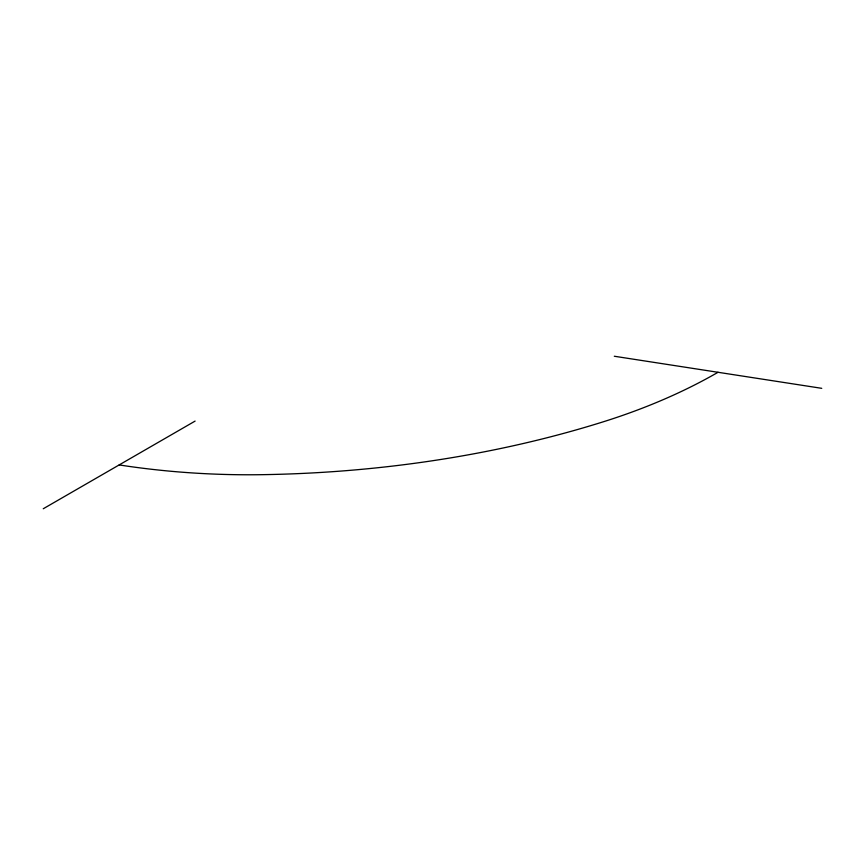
<?xml version="1.0" encoding="UTF-8"?>
<svg xmlns="http://www.w3.org/2000/svg" width="865" height="865" viewBox="0 0 865 865"><rect width="100%" height="100%" fill="white"/><g stroke="black" fill="none" stroke-linecap="round" stroke-linejoin="round"><path stroke-width="1.3" d="M43.25 508.761L195.112 421.082M614.301 356.239L821.75 388.331M119.175 464.927A500.954 289.224 0 0 0 262.398 474.669A756.81 436.933 0 0 0 602.44 422.066A500.954 289.224 0 0 0 718.026 372.285"/></g></svg>
